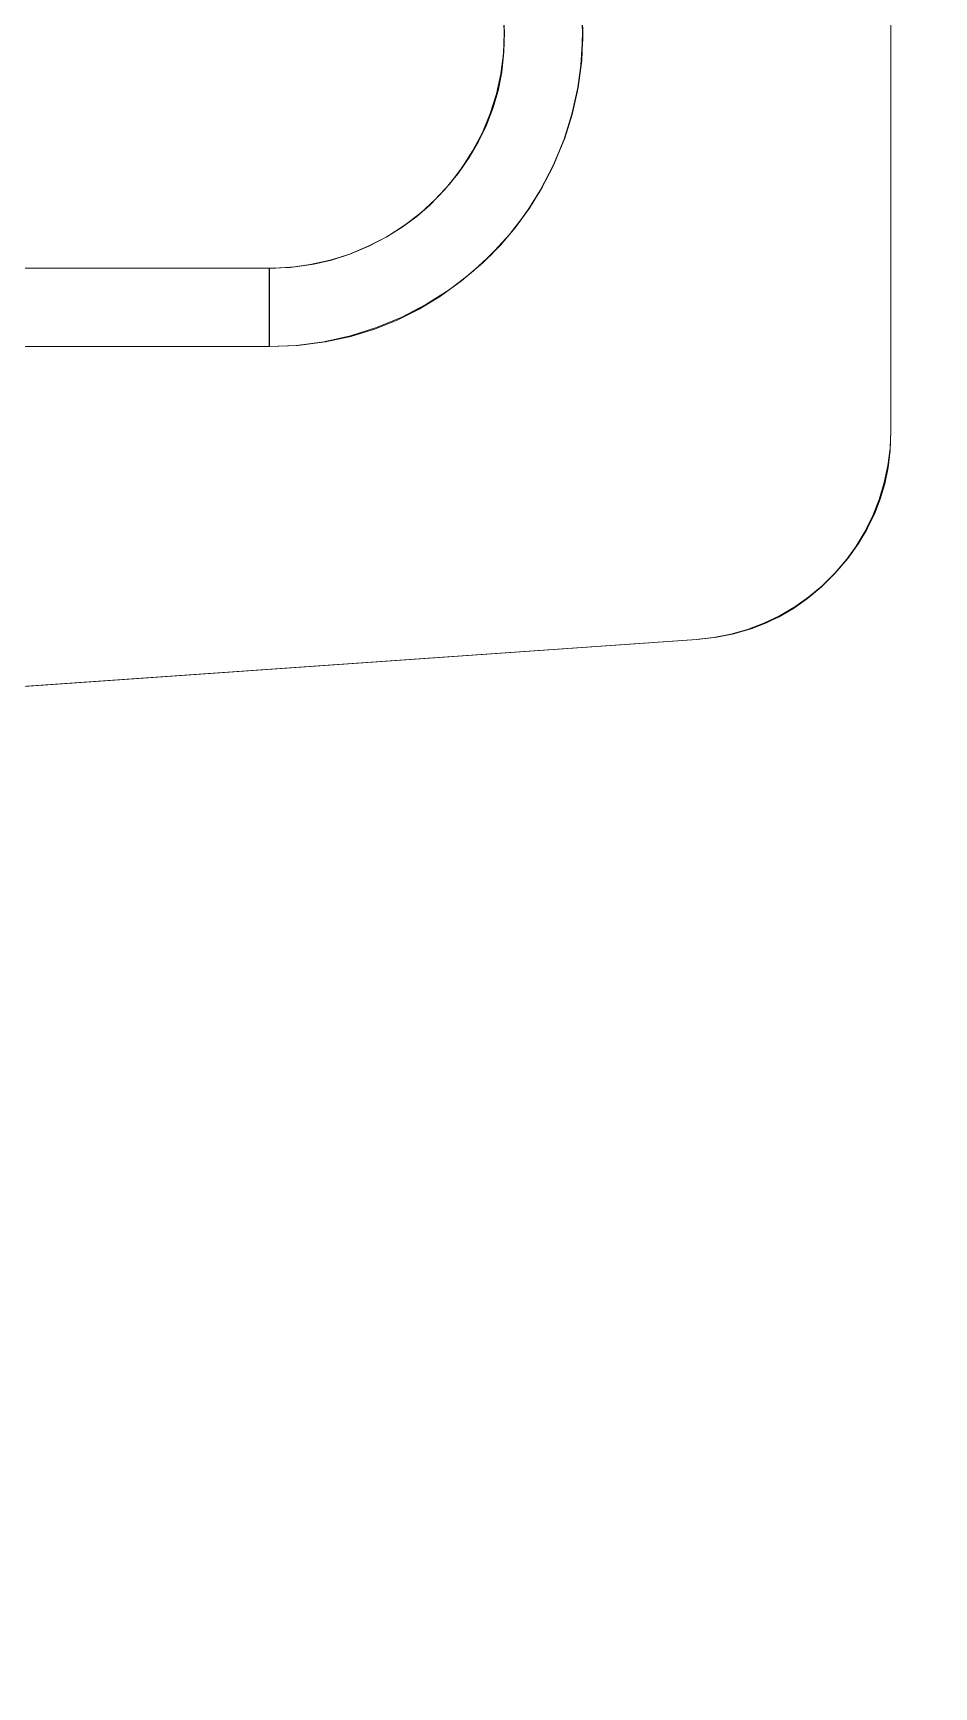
# Model space of a CAD drawing. Header units: millimetres. Extents: x -5968 to 8419, y -11886 to 221.
# Drawn here: x -5575.87 to -5567.25, y -10817.09 to -10801.26 of the extents above; entities that cross this region are included whole.
import ezdxf

# ---------------------------------------------------------------- set-up
doc = ezdxf.new("R2010")
doc.units = ezdxf.units.MM
doc.header["$LTSCALE"] = 20
doc.layers.add('Beschläge', color=7, linetype='Continuous')
doc.layers.add('Innenausbau_Konstruktion', color=7, linetype='Continuous')

msp = doc.modelspace()

# ---------------------------------------------------------------- linework, layer by layer
at = {"layer": 'Beschläge', "color": 7, "linetype": 'Continuous', "lineweight": 9, "transparency": 33554687}
for points, invisible_edges in [([(-5567.66, -10805.067, 3091.609), (-5567.66, -10797.453, 3091.609), (-5571.36, -10801.254, 3091.609), (-5571.365, -10801.441, 3091.609)], 10), ([(-5567.658, -10805.067, 3559.609), (-5567.658, -10797.453, 3559.609), (-5571.358, -10801.254, 3559.609), (-5571.363, -10801.441, 3559.609)], 10), ([(-5570.61, -10801.311, 3090.109), (-5570.614, -10801.086, 3090.109), (-5567.66, -10797.453, 3090.109), (-5567.66, -10805.067, 3090.109)], 10), ([(-5570.608, -10801.311, 3558.109), (-5570.612, -10801.086, 3558.109), (-5567.658, -10797.453, 3558.109), (-5567.658, -10805.067, 3558.109)], 10), ([(-5571.368, -10801.064, 3090.859), (-5570.621, -10800.999, 3090.109), (-5570.61, -10801.26, 3090.109)], 9), ([(-5571.368, -10801.064, 3090.859), (-5570.61, -10801.26, 3090.109), (-5571.36, -10801.26, 3090.859)], 3), ([(-5571.368, -10801.064, 3091.609), (-5571.36, -10801.26, 3090.859), (-5571.36, -10801.26, 3091.609)], 3), ([(-5571.368, -10801.064, 3091.609), (-5571.368, -10801.064, 3090.859), (-5571.36, -10801.26, 3090.859)], 9), ([(-5571.366, -10801.064, 3558.859), (-5570.619, -10800.999, 3558.109), (-5570.608, -10801.26, 3558.109)], 9), ([(-5571.366, -10801.064, 3558.859), (-5570.608, -10801.26, 3558.109), (-5571.358, -10801.26, 3558.859)], 3), ([(-5571.366, -10801.064, 3559.609), (-5571.358, -10801.26, 3558.859), (-5571.358, -10801.26, 3559.609)], 3), ([(-5571.366, -10801.064, 3559.609), (-5571.366, -10801.064, 3558.859), (-5571.358, -10801.26, 3558.859)], 9), ([(-5571.36, -10801.26, 3090.859), (-5570.621, -10801.522, 3090.109), (-5571.368, -10801.456, 3090.859)], 3), ([(-5571.36, -10801.26, 3091.609), (-5571.368, -10801.456, 3090.859), (-5571.368, -10801.456, 3091.609)], 3), ([(-5571.36, -10801.26, 3091.609), (-5571.36, -10801.26, 3090.859), (-5571.368, -10801.456, 3090.859)], 9), ([(-5571.358, -10801.26, 3558.859), (-5570.619, -10801.522, 3558.109), (-5571.366, -10801.456, 3558.859)], 3), ([(-5571.358, -10801.26, 3559.609), (-5571.366, -10801.456, 3558.859), (-5571.366, -10801.456, 3559.609)], 3), ([(-5571.358, -10801.26, 3559.609), (-5571.358, -10801.26, 3558.859), (-5571.366, -10801.456, 3558.859)], 9), ([(-5571.36, -10801.26, 3090.859), (-5570.61, -10801.26, 3090.109), (-5570.621, -10801.522, 3090.109)], 9), ([(-5571.358, -10801.26, 3558.859), (-5570.608, -10801.26, 3558.109), (-5570.619, -10801.522, 3558.109)], 9), ([(-5567.66, -10805.067, 3090.109), (-5570.626, -10801.571, 3090.109), (-5570.61, -10801.311, 3090.109)], 9), ([(-5567.658, -10805.067, 3558.109), (-5570.624, -10801.571, 3558.109), (-5570.608, -10801.311, 3558.109)], 9), ([(-5571.368, -10801.456, 3090.859), (-5570.655, -10801.781, 3090.109), (-5571.394, -10801.651, 3090.859)], 3), ([(-5571.368, -10801.456, 3091.609), (-5571.394, -10801.651, 3090.859), (-5571.394, -10801.651, 3091.609)], 3), ([(-5571.368, -10801.456, 3091.609), (-5571.368, -10801.456, 3090.859), (-5571.394, -10801.651, 3090.859)], 9), ([(-5571.366, -10801.456, 3558.859), (-5570.653, -10801.781, 3558.109), (-5571.392, -10801.651, 3558.859)], 3), ([(-5571.366, -10801.456, 3559.609), (-5571.392, -10801.651, 3558.859), (-5571.392, -10801.651, 3559.609)], 3), ([(-5571.366, -10801.456, 3559.609), (-5571.366, -10801.456, 3558.859), (-5571.392, -10801.651, 3558.859)], 9), ([(-5571.365, -10801.441, 3091.609), (-5571.386, -10801.634, 3091.609), (-5567.66, -10805.067, 3091.609)], 10), ([(-5571.363, -10801.441, 3559.609), (-5571.384, -10801.634, 3559.609), (-5567.658, -10805.067, 3559.609)], 10), ([(-5571.368, -10801.456, 3090.859), (-5570.621, -10801.522, 3090.109), (-5570.655, -10801.781, 3090.109)], 9), ([(-5571.366, -10801.456, 3558.859), (-5570.619, -10801.522, 3558.109), (-5570.653, -10801.781, 3558.109)], 9), ([(-5567.66, -10805.067, 3090.109), (-5570.66, -10801.813, 3090.109), (-5570.626, -10801.571, 3090.109)], 9), ([(-5567.658, -10805.067, 3558.109), (-5570.658, -10801.813, 3558.109), (-5570.624, -10801.571, 3558.109)], 9), ([(-5571.394, -10801.651, 3090.859), (-5570.712, -10802.037, 3090.109), (-5571.436, -10801.843, 3090.859)], 3), ([(-5571.394, -10801.651, 3091.609), (-5571.436, -10801.843, 3090.859), (-5571.436, -10801.843, 3091.609)], 3), ([(-5571.394, -10801.651, 3091.609), (-5571.394, -10801.651, 3090.859), (-5571.436, -10801.843, 3090.859)], 9), ([(-5571.392, -10801.651, 3558.859), (-5570.71, -10802.037, 3558.109), (-5571.434, -10801.843, 3558.859)], 3), ([(-5571.392, -10801.651, 3559.609), (-5571.434, -10801.843, 3558.859), (-5571.434, -10801.843, 3559.609)], 3), ([(-5571.392, -10801.651, 3559.609), (-5571.392, -10801.651, 3558.859), (-5571.434, -10801.843, 3558.859)], 9), ([(-5567.66, -10805.067, 3091.609), (-5571.386, -10801.634, 3091.609), (-5571.422, -10801.813, 3091.609)], 9), ([(-5567.658, -10805.067, 3559.609), (-5571.384, -10801.634, 3559.609), (-5571.42, -10801.813, 3559.609)], 9), ([(-5571.394, -10801.651, 3090.859), (-5570.655, -10801.781, 3090.109), (-5570.712, -10802.037, 3090.109)], 9), ([(-5571.392, -10801.651, 3558.859), (-5570.653, -10801.781, 3558.109), (-5570.71, -10802.037, 3558.109)], 9), ([(-5571.436, -10801.843, 3090.859), (-5570.791, -10802.286, 3090.109), (-5571.495, -10802.03, 3090.859)], 3), ([(-5571.436, -10801.843, 3091.609), (-5571.495, -10802.03, 3090.859), (-5571.495, -10802.03, 3091.609)], 3), ([(-5571.436, -10801.843, 3091.609), (-5571.436, -10801.843, 3090.859), (-5571.495, -10802.03, 3090.859)], 9), ([(-5571.434, -10801.843, 3558.859), (-5570.789, -10802.286, 3558.109), (-5571.493, -10802.03, 3558.859)], 3), ([(-5571.434, -10801.843, 3559.609), (-5571.493, -10802.03, 3558.859), (-5571.493, -10802.03, 3559.609)], 3), ([(-5571.434, -10801.843, 3559.609), (-5571.434, -10801.843, 3558.859), (-5571.493, -10802.03, 3558.859)], 9), ([(-5567.66, -10805.067, 3091.609), (-5571.422, -10801.813, 3091.609), (-5571.471, -10801.981, 3091.609)], 9), ([(-5567.658, -10805.067, 3559.609), (-5571.42, -10801.813, 3559.609), (-5571.469, -10801.981, 3559.609)], 9), ([(-5571.436, -10801.843, 3090.859), (-5570.712, -10802.037, 3090.109), (-5570.791, -10802.286, 3090.109)], 9), ([(-5571.434, -10801.843, 3558.859), (-5570.71, -10802.037, 3558.109), (-5570.789, -10802.286, 3558.109)], 9), ([(-5567.66, -10805.067, 3090.109), (-5570.711, -10802.04, 3090.109), (-5570.66, -10801.813, 3090.109)], 9), ([(-5567.658, -10805.067, 3558.109), (-5570.709, -10802.04, 3558.109), (-5570.658, -10801.813, 3558.109)], 9), ([(-5571.495, -10802.03, 3090.859), (-5570.891, -10802.528, 3090.109), (-5571.57, -10802.211, 3090.859)], 3), ([(-5571.495, -10802.03, 3091.609), (-5571.57, -10802.211, 3090.859), (-5571.57, -10802.211, 3091.609)], 3), ([(-5571.495, -10802.03, 3091.609), (-5571.495, -10802.03, 3090.859), (-5571.57, -10802.211, 3090.859)], 9), ([(-5571.493, -10802.03, 3558.859), (-5570.889, -10802.528, 3558.109), (-5571.568, -10802.211, 3558.859)], 3), ([(-5571.493, -10802.03, 3559.609), (-5571.568, -10802.211, 3558.859), (-5571.568, -10802.211, 3559.609)], 3), ([(-5571.493, -10802.03, 3559.609), (-5571.493, -10802.03, 3558.859), (-5571.568, -10802.211, 3558.859)], 9), ([(-5567.66, -10805.067, 3091.609), (-5571.471, -10801.981, 3091.609), (-5571.533, -10802.142, 3091.609)], 9), ([(-5567.658, -10805.067, 3559.609), (-5571.469, -10801.981, 3559.609), (-5571.531, -10802.142, 3559.609)], 9), ([(-5571.495, -10802.03, 3090.859), (-5570.791, -10802.286, 3090.109), (-5570.891, -10802.528, 3090.109)], 9), ([(-5571.493, -10802.03, 3558.859), (-5570.789, -10802.286, 3558.109), (-5570.889, -10802.528, 3558.109)], 9), ([(-5567.66, -10805.067, 3090.109), (-5570.782, -10802.266, 3090.109), (-5570.711, -10802.04, 3090.109)], 9), ([(-5567.658, -10805.067, 3558.109), (-5570.78, -10802.266, 3558.109), (-5570.709, -10802.04, 3558.109)], 9), ([(-5571.57, -10802.211, 3090.859), (-5571.012, -10802.76, 3090.109), (-5571.661, -10802.385, 3090.859)], 3), ([(-5571.57, -10802.211, 3091.609), (-5571.661, -10802.385, 3090.859), (-5571.661, -10802.385, 3091.609)], 3), ([(-5571.57, -10802.211, 3091.609), (-5571.57, -10802.211, 3090.859), (-5571.661, -10802.385, 3090.859)], 9), ([(-5571.568, -10802.211, 3558.859), (-5571.01, -10802.76, 3558.109), (-5571.659, -10802.385, 3558.859)], 3), ([(-5571.568, -10802.211, 3559.609), (-5571.659, -10802.385, 3558.859), (-5571.659, -10802.385, 3559.609)], 3), ([(-5571.568, -10802.211, 3559.609), (-5571.568, -10802.211, 3558.859), (-5571.659, -10802.385, 3558.859)], 9), ([(-5567.66, -10805.067, 3091.609), (-5571.533, -10802.142, 3091.609), (-5571.608, -10802.299, 3091.609)], 9), ([(-5567.658, -10805.067, 3559.609), (-5571.531, -10802.142, 3559.609), (-5571.606, -10802.299, 3559.609)], 9), ([(-5571.57, -10802.211, 3090.859), (-5570.891, -10802.528, 3090.109), (-5571.012, -10802.76, 3090.109)], 9), ([(-5571.568, -10802.211, 3558.859), (-5570.889, -10802.528, 3558.109), (-5571.01, -10802.76, 3558.109)], 9), ([(-5571.661, -10802.385, 3090.859), (-5571.152, -10802.981, 3090.109), (-5571.766, -10802.551, 3090.859)], 3), ([(-5571.661, -10802.385, 3091.609), (-5571.766, -10802.551, 3090.859), (-5571.766, -10802.551, 3091.609)], 3), ([(-5571.661, -10802.385, 3091.609), (-5571.661, -10802.385, 3090.859), (-5571.766, -10802.551, 3090.859)], 9), ([(-5571.659, -10802.385, 3558.859), (-5571.15, -10802.981, 3558.109), (-5571.764, -10802.551, 3558.859)], 3), ([(-5571.659, -10802.385, 3559.609), (-5571.764, -10802.551, 3558.859), (-5571.764, -10802.551, 3559.609)], 3), ([(-5571.659, -10802.385, 3559.609), (-5571.659, -10802.385, 3558.859), (-5571.764, -10802.551, 3558.859)], 9), ([(-5567.66, -10805.067, 3091.609), (-5571.608, -10802.299, 3091.609), (-5571.698, -10802.452, 3091.609)], 9), ([(-5567.658, -10805.067, 3559.609), (-5571.606, -10802.299, 3559.609), (-5571.696, -10802.452, 3559.609)], 9), ([(-5571.661, -10802.385, 3090.859), (-5571.012, -10802.76, 3090.109), (-5571.152, -10802.981, 3090.109)], 9), ([(-5571.659, -10802.385, 3558.859), (-5571.01, -10802.76, 3558.109), (-5571.15, -10802.981, 3558.109)], 9), ([(-5570.88, -10802.503, 3090.109), (-5570.782, -10802.266, 3090.109), (-5567.66, -10805.067, 3090.109)], 10), ([(-5570.878, -10802.503, 3558.109), (-5570.78, -10802.266, 3558.109), (-5567.658, -10805.067, 3558.109)], 10), ([(-5571.766, -10802.551, 3090.859), (-5571.311, -10803.189, 3090.109), (-5571.886, -10802.707, 3090.859)], 3), ([(-5571.766, -10802.551, 3091.609), (-5571.886, -10802.707, 3090.859), (-5571.886, -10802.707, 3091.609)], 3), ([(-5571.766, -10802.551, 3091.609), (-5571.766, -10802.551, 3090.859), (-5571.886, -10802.707, 3090.859)], 9), ([(-5571.764, -10802.551, 3558.859), (-5571.309, -10803.189, 3558.109), (-5571.884, -10802.707, 3558.859)], 3), ([(-5571.764, -10802.551, 3559.609), (-5571.884, -10802.707, 3558.859), (-5571.884, -10802.707, 3559.609)], 3), ([(-5571.764, -10802.551, 3559.609), (-5571.764, -10802.551, 3558.859), (-5571.884, -10802.707, 3558.859)], 9), ([(-5567.667, -10805.254, 3091.609), (-5567.66, -10805.067, 3091.609), (-5571.698, -10802.452, 3091.609), (-5571.804, -10802.604, 3091.609)], 10), ([(-5567.665, -10805.254, 3559.609), (-5567.658, -10805.067, 3559.609), (-5571.696, -10802.452, 3559.609), (-5571.802, -10802.604, 3559.609)], 10), ([(-5571.766, -10802.551, 3090.859), (-5571.152, -10802.981, 3090.109), (-5571.311, -10803.189, 3090.109)], 9), ([(-5571.764, -10802.551, 3558.859), (-5571.15, -10802.981, 3558.109), (-5571.309, -10803.189, 3558.109)], 9), ([(-5567.66, -10805.067, 3090.109), (-5570.995, -10802.731, 3090.109), (-5570.88, -10802.503, 3090.109)], 9), ([(-5567.658, -10805.067, 3558.109), (-5570.993, -10802.731, 3558.109), (-5570.878, -10802.503, 3558.109)], 9), ([(-5571.886, -10802.707, 3090.859), (-5571.488, -10803.382, 3090.109), (-5572.019, -10802.851, 3090.859)], 3), ([(-5571.886, -10802.707, 3091.609), (-5572.019, -10802.851, 3090.859), (-5572.019, -10802.851, 3091.609)], 3), ([(-5571.886, -10802.707, 3091.609), (-5571.886, -10802.707, 3090.859), (-5572.019, -10802.851, 3090.859)], 9), ([(-5571.884, -10802.707, 3558.859), (-5571.486, -10803.382, 3558.109), (-5572.017, -10802.851, 3558.859)], 3), ([(-5571.884, -10802.707, 3559.609), (-5572.017, -10802.851, 3558.859), (-5572.017, -10802.851, 3559.609)], 3), ([(-5571.884, -10802.707, 3559.609), (-5571.884, -10802.707, 3558.859), (-5572.017, -10802.851, 3558.859)], 9), ([(-5567.818, -10805.864, 3091.609), (-5567.763, -10805.72, 3091.609), (-5571.804, -10802.604, 3091.609), (-5571.93, -10802.757, 3091.609)], 10), ([(-5567.816, -10805.864, 3559.609), (-5567.761, -10805.72, 3559.609), (-5571.802, -10802.604, 3559.609), (-5571.928, -10802.757, 3559.609)], 10), ([(-5571.886, -10802.707, 3090.859), (-5571.311, -10803.189, 3090.109), (-5571.488, -10803.382, 3090.109)], 9), ([(-5571.884, -10802.707, 3558.859), (-5571.309, -10803.189, 3558.109), (-5571.486, -10803.382, 3558.109)], 9), ([(-5571.804, -10802.604, 3091.609), (-5567.688, -10805.418, 3091.609), (-5567.667, -10805.254, 3091.609)], 9), ([(-5571.804, -10802.604, 3091.609), (-5567.763, -10805.72, 3091.609), (-5567.719, -10805.572, 3091.609), (-5567.688, -10805.418, 3091.609)], 9), ([(-5571.802, -10802.604, 3559.609), (-5567.686, -10805.418, 3559.609), (-5567.665, -10805.254, 3559.609)], 9), ([(-5571.802, -10802.604, 3559.609), (-5567.761, -10805.72, 3559.609), (-5567.717, -10805.572, 3559.609), (-5567.686, -10805.418, 3559.609)], 9), ([(-5567.66, -10805.067, 3090.109), (-5567.667, -10805.248, 3090.109), (-5571.121, -10802.937, 3090.109), (-5570.995, -10802.731, 3090.109)], 10), ([(-5567.658, -10805.067, 3558.109), (-5567.665, -10805.248, 3558.109), (-5571.119, -10802.937, 3558.109), (-5570.993, -10802.731, 3558.109)], 10), ([(-5572.019, -10802.851, 3090.859), (-5571.681, -10803.558, 3090.109), (-5572.163, -10802.984, 3090.859)], 3), ([(-5572.019, -10802.851, 3091.609), (-5572.163, -10802.984, 3090.859), (-5572.163, -10802.984, 3091.609)], 3), ([(-5572.019, -10802.851, 3091.609), (-5572.019, -10802.851, 3090.859), (-5572.163, -10802.984, 3090.859)], 9), ([(-5572.017, -10802.851, 3558.859), (-5571.679, -10803.558, 3558.109), (-5572.161, -10802.984, 3558.859)], 3), ([(-5572.017, -10802.851, 3559.609), (-5572.161, -10802.984, 3558.859), (-5572.161, -10802.984, 3559.609)], 3), ([(-5572.017, -10802.851, 3559.609), (-5572.017, -10802.851, 3558.859), (-5572.161, -10802.984, 3558.859)], 9), ([(-5571.93, -10802.757, 3091.609), (-5572.076, -10802.908, 3091.609), (-5568.448, -10806.66, 3091.609), (-5568.32, -10806.553, 3091.609)], 10), ([(-5571.928, -10802.757, 3559.609), (-5572.074, -10802.908, 3559.609), (-5568.446, -10806.66, 3559.609), (-5568.318, -10806.553, 3559.609)], 10), ([(-5572.019, -10802.851, 3090.859), (-5571.488, -10803.382, 3090.109), (-5571.681, -10803.558, 3090.109)], 9), ([(-5572.017, -10802.851, 3558.859), (-5571.486, -10803.382, 3558.109), (-5571.679, -10803.558, 3558.109)], 9), ([(-5571.93, -10802.757, 3091.609), (-5568.072, -10806.287, 3091.609), (-5567.97, -10806.145, 3091.609), (-5567.887, -10806.005, 3091.609)], 9), ([(-5567.887, -10806.005, 3091.609), (-5567.818, -10805.864, 3091.609), (-5571.93, -10802.757, 3091.609)], 10), ([(-5568.32, -10806.553, 3091.609), (-5568.193, -10806.428, 3091.609), (-5568.072, -10806.287, 3091.609), (-5571.93, -10802.757, 3091.609)], 12), ([(-5571.928, -10802.757, 3559.609), (-5568.07, -10806.287, 3559.609), (-5567.968, -10806.145, 3559.609), (-5567.885, -10806.005, 3559.609)], 9), ([(-5567.885, -10806.005, 3559.609), (-5567.816, -10805.864, 3559.609), (-5571.928, -10802.757, 3559.609)], 10), ([(-5568.318, -10806.553, 3559.609), (-5568.191, -10806.428, 3559.609), (-5568.07, -10806.287, 3559.609), (-5571.928, -10802.757, 3559.609)], 12), ([(-5572.199, -10803.015, 3091.609), (-5572.339, -10803.118, 3091.609), (-5569.52, -10807.062, 3091.609), (-5569.332, -10807.041, 3091.609)], 10), ([(-5572.197, -10803.015, 3559.609), (-5572.337, -10803.118, 3559.609), (-5569.518, -10807.062, 3559.609), (-5569.33, -10807.041, 3559.609)], 10), ([(-5572.163, -10802.984, 3090.859), (-5571.889, -10803.718, 3090.109), (-5572.319, -10803.103, 3090.859)], 3), ([(-5572.163, -10802.984, 3091.609), (-5572.319, -10803.103, 3090.859), (-5572.319, -10803.103, 3091.609)], 3), ([(-5572.163, -10802.984, 3091.609), (-5572.163, -10802.984, 3090.859), (-5572.319, -10803.103, 3090.859)], 9), ([(-5572.161, -10802.984, 3558.859), (-5571.887, -10803.718, 3558.109), (-5572.317, -10803.103, 3558.859)], 3), ([(-5572.161, -10802.984, 3559.609), (-5572.317, -10803.103, 3558.859), (-5572.317, -10803.103, 3559.609)], 3), ([(-5572.161, -10802.984, 3559.609), (-5572.161, -10802.984, 3558.859), (-5572.317, -10803.103, 3558.859)], 9), ([(-5572.076, -10802.908, 3091.609), (-5572.199, -10803.015, 3091.609), (-5569, -10806.96, 3091.609), (-5568.853, -10806.902, 3091.609)], 10), ([(-5569.332, -10807.041, 3091.609), (-5569.159, -10807.006, 3091.609), (-5572.199, -10803.015, 3091.609)], 10), ([(-5569.159, -10807.006, 3091.609), (-5569, -10806.96, 3091.609), (-5572.199, -10803.015, 3091.609)], 10), ([(-5572.074, -10802.908, 3559.609), (-5572.197, -10803.015, 3559.609), (-5568.998, -10806.96, 3559.609), (-5568.851, -10806.902, 3559.609)], 10), ([(-5569.33, -10807.041, 3559.609), (-5569.157, -10807.006, 3559.609), (-5572.197, -10803.015, 3559.609)], 10), ([(-5569.157, -10807.006, 3559.609), (-5568.998, -10806.96, 3559.609), (-5572.197, -10803.015, 3559.609)], 10), ([(-5572.163, -10802.984, 3090.859), (-5571.681, -10803.558, 3090.109), (-5571.889, -10803.718, 3090.109)], 9), ([(-5572.161, -10802.984, 3558.859), (-5571.679, -10803.558, 3558.109), (-5571.887, -10803.718, 3558.109)], 9), ([(-5568.853, -10806.902, 3091.609), (-5568.713, -10806.833, 3091.609), (-5572.076, -10802.908, 3091.609)], 10), ([(-5568.713, -10806.833, 3091.609), (-5568.578, -10806.753, 3091.609), (-5572.076, -10802.908, 3091.609)], 10), ([(-5568.578, -10806.753, 3091.609), (-5568.448, -10806.66, 3091.609), (-5572.076, -10802.908, 3091.609)], 10), ([(-5568.851, -10806.902, 3559.609), (-5568.711, -10806.833, 3559.609), (-5572.074, -10802.908, 3559.609)], 10), ([(-5568.711, -10806.833, 3559.609), (-5568.576, -10806.753, 3559.609), (-5572.074, -10802.908, 3559.609)], 10), ([(-5568.576, -10806.753, 3559.609), (-5568.446, -10806.66, 3559.609), (-5572.074, -10802.908, 3559.609)], 10), ([(-5571.257, -10803.125, 3090.109), (-5571.121, -10802.937, 3090.109), (-5567.667, -10805.248, 3090.109), (-5567.689, -10805.423, 3090.109)], 10), ([(-5571.255, -10803.125, 3558.109), (-5571.119, -10802.937, 3558.109), (-5567.665, -10805.248, 3558.109), (-5567.687, -10805.423, 3558.109)], 10), ([(-5572.485, -10803.209, 3090.859), (-5572.342, -10803.979, 3090.109), (-5572.659, -10803.3, 3090.859)], 3), ([(-5572.485, -10803.209, 3091.609), (-5572.659, -10803.3, 3090.859), (-5572.659, -10803.3, 3091.609)], 3), ([(-5572.485, -10803.209, 3091.609), (-5572.485, -10803.209, 3090.859), (-5572.659, -10803.3, 3090.859)], 9), ([(-5572.483, -10803.209, 3558.859), (-5572.34, -10803.979, 3558.109), (-5572.657, -10803.3, 3558.859)], 3), ([(-5572.483, -10803.209, 3559.609), (-5572.657, -10803.3, 3558.859), (-5572.657, -10803.3, 3559.609)], 3), ([(-5572.483, -10803.209, 3559.609), (-5572.483, -10803.209, 3558.859), (-5572.657, -10803.3, 3558.859)], 9), ([(-5569.52, -10807.062, 3091.609), (-5572.339, -10803.118, 3091.609), (-5572.492, -10803.213, 3091.609)], 9), ([(-5569.518, -10807.062, 3559.609), (-5572.337, -10803.118, 3559.609), (-5572.49, -10803.213, 3559.609)], 9), ([(-5572.319, -10803.103, 3090.859), (-5572.11, -10803.858, 3090.109), (-5572.485, -10803.209, 3090.859)], 3), ([(-5572.319, -10803.103, 3091.609), (-5572.485, -10803.209, 3090.859), (-5572.485, -10803.209, 3091.609)], 3), ([(-5572.319, -10803.103, 3091.609), (-5572.319, -10803.103, 3090.859), (-5572.485, -10803.209, 3090.859)], 9), ([(-5572.485, -10803.209, 3090.859), (-5572.11, -10803.858, 3090.109), (-5572.342, -10803.979, 3090.109)], 9), ([(-5572.317, -10803.103, 3558.859), (-5572.108, -10803.858, 3558.109), (-5572.483, -10803.209, 3558.859)], 3), ([(-5572.317, -10803.103, 3559.609), (-5572.483, -10803.209, 3558.859), (-5572.483, -10803.209, 3559.609)], 3), ([(-5572.317, -10803.103, 3559.609), (-5572.317, -10803.103, 3558.859), (-5572.483, -10803.209, 3558.859)], 9), ([(-5572.483, -10803.209, 3558.859), (-5572.108, -10803.858, 3558.109), (-5572.34, -10803.979, 3558.109)], 9), ([(-5572.319, -10803.103, 3090.859), (-5571.889, -10803.718, 3090.109), (-5572.11, -10803.858, 3090.109)], 9), ([(-5572.317, -10803.103, 3558.859), (-5571.887, -10803.718, 3558.109), (-5572.108, -10803.858, 3558.109)], 9), ([(-5571.399, -10803.29, 3090.109), (-5571.257, -10803.125, 3090.109), (-5567.829, -10805.882, 3090.109), (-5567.899, -10806.022, 3090.109)], 10), ([(-5571.397, -10803.29, 3558.109), (-5571.255, -10803.125, 3558.109), (-5567.827, -10805.882, 3558.109), (-5567.897, -10806.022, 3558.109)], 10), ([(-5567.689, -10805.423, 3090.109), (-5567.724, -10805.585, 3090.109), (-5571.257, -10803.125, 3090.109)], 10), ([(-5567.724, -10805.585, 3090.109), (-5567.771, -10805.737, 3090.109), (-5571.257, -10803.125, 3090.109)], 10), ([(-5567.771, -10805.737, 3090.109), (-5567.829, -10805.882, 3090.109), (-5571.257, -10803.125, 3090.109)], 10), ([(-5567.687, -10805.423, 3558.109), (-5567.722, -10805.585, 3558.109), (-5571.255, -10803.125, 3558.109)], 10), ([(-5567.722, -10805.585, 3558.109), (-5567.769, -10805.737, 3558.109), (-5571.255, -10803.125, 3558.109)], 10), ([(-5567.769, -10805.737, 3558.109), (-5567.827, -10805.882, 3558.109), (-5571.255, -10803.125, 3558.109)], 10), ([(-5572.662, -10803.3, 3091.609), (-5572.842, -10803.376, 3091.609), (-5569.52, -10807.062, 3091.609)], 10), ([(-5572.66, -10803.3, 3559.609), (-5572.84, -10803.376, 3559.609), (-5569.518, -10807.062, 3559.609)], 10), ([(-5572.659, -10803.3, 3090.859), (-5572.584, -10804.079, 3090.109), (-5572.84, -10803.375, 3090.859)], 3), ([(-5572.659, -10803.3, 3091.609), (-5572.84, -10803.375, 3090.859), (-5572.84, -10803.375, 3091.609)], 3), ([(-5572.659, -10803.3, 3091.609), (-5572.659, -10803.3, 3090.859), (-5572.84, -10803.375, 3090.859)], 9), ([(-5572.657, -10803.3, 3558.859), (-5572.582, -10804.079, 3558.109), (-5572.838, -10803.375, 3558.859)], 3), ([(-5572.657, -10803.3, 3559.609), (-5572.838, -10803.375, 3558.859), (-5572.838, -10803.375, 3559.609)], 3), ([(-5572.657, -10803.3, 3559.609), (-5572.657, -10803.3, 3558.859), (-5572.838, -10803.375, 3558.859)], 9), ([(-5569.52, -10807.062, 3091.609), (-5572.492, -10803.213, 3091.609), (-5572.662, -10803.3, 3091.609)], 9), ([(-5569.518, -10807.062, 3559.609), (-5572.49, -10803.213, 3559.609), (-5572.66, -10803.3, 3559.609)], 9), ([(-5572.659, -10803.3, 3090.859), (-5572.342, -10803.979, 3090.109), (-5572.584, -10804.079, 3090.109)], 9), ([(-5572.657, -10803.3, 3558.859), (-5572.34, -10803.979, 3558.109), (-5572.582, -10804.079, 3558.109)], 9), ([(-5571.568, -10803.458, 3090.109), (-5571.399, -10803.29, 3090.109), (-5568.079, -10806.293, 3090.109), (-5568.194, -10806.429, 3090.109)], 10), ([(-5571.566, -10803.458, 3558.109), (-5571.397, -10803.29, 3558.109), (-5568.077, -10806.293, 3558.109), (-5568.192, -10806.429, 3558.109)], 10), ([(-5567.899, -10806.022, 3090.109), (-5567.981, -10806.158, 3090.109), (-5571.399, -10803.29, 3090.109)], 10), ([(-5567.981, -10806.158, 3090.109), (-5568.079, -10806.293, 3090.109), (-5571.399, -10803.29, 3090.109)], 10), ([(-5567.897, -10806.022, 3558.109), (-5567.979, -10806.158, 3558.109), (-5571.397, -10803.29, 3558.109)], 10), ([(-5567.979, -10806.158, 3558.109), (-5568.077, -10806.293, 3558.109), (-5571.397, -10803.29, 3558.109)], 10), ([(-5573.61, -10803.51, 3091.609), (-5576.11, -10803.51, 3091.609), (-5582.36, -10807.96, 3091.609), (-5569.52, -10807.062, 3091.609)], 10), ([(-5573.608, -10803.51, 3559.609), (-5576.108, -10803.51, 3559.609), (-5582.358, -10807.96, 3559.609), (-5569.518, -10807.062, 3559.609)], 10), ([(-5573.413, -10803.502, 3090.859), (-5573.61, -10804.26, 3090.109), (-5573.61, -10803.51, 3090.859)], 1), ([(-5573.413, -10803.502, 3090.859), (-5573.348, -10804.249, 3090.109), (-5573.61, -10804.26, 3090.109)], 9), ([(-5573.413, -10803.502, 3091.609), (-5573.61, -10803.51, 3090.859), (-5573.61, -10803.51, 3091.609)], 1), ([(-5573.413, -10803.502, 3091.609), (-5573.413, -10803.502, 3090.859), (-5573.61, -10803.51, 3090.859)], 9), ([(-5569.52, -10807.062, 3091.609), (-5573.548, -10803.51, 3091.609), (-5573.61, -10803.51, 3091.609)], 9), ([(-5573.411, -10803.502, 3558.859), (-5573.608, -10804.26, 3558.109), (-5573.608, -10803.51, 3558.859)], 1), ([(-5573.411, -10803.502, 3558.859), (-5573.346, -10804.249, 3558.109), (-5573.608, -10804.26, 3558.109)], 9), ([(-5573.411, -10803.502, 3559.609), (-5573.608, -10803.51, 3558.859), (-5573.608, -10803.51, 3559.609)], 1), ([(-5573.411, -10803.502, 3559.609), (-5573.411, -10803.502, 3558.859), (-5573.608, -10803.51, 3558.859)], 9), ([(-5569.518, -10807.062, 3559.609), (-5573.546, -10803.51, 3559.609), (-5573.608, -10803.51, 3559.609)], 9), ([(-5569.52, -10807.062, 3091.609), (-5573.363, -10803.497, 3091.609), (-5573.548, -10803.51, 3091.609)], 9), ([(-5569.518, -10807.062, 3559.609), (-5573.361, -10803.497, 3559.609), (-5573.546, -10803.51, 3559.609)], 9), ([(-5573.219, -10803.476, 3090.859), (-5573.348, -10804.249, 3090.109), (-5573.413, -10803.502, 3090.859)], 3), ([(-5573.219, -10803.476, 3091.609), (-5573.413, -10803.502, 3090.859), (-5573.413, -10803.502, 3091.609)], 3), ([(-5573.219, -10803.476, 3091.609), (-5573.219, -10803.476, 3090.859), (-5573.413, -10803.502, 3090.859)], 9), ([(-5573.217, -10803.476, 3558.859), (-5573.346, -10804.249, 3558.109), (-5573.411, -10803.502, 3558.859)], 3), ([(-5573.217, -10803.476, 3559.609), (-5573.411, -10803.502, 3558.859), (-5573.411, -10803.502, 3559.609)], 3), ([(-5573.217, -10803.476, 3559.609), (-5573.217, -10803.476, 3558.859), (-5573.411, -10803.502, 3558.859)], 9), ([(-5569.52, -10807.062, 3091.609), (-5573.186, -10803.472, 3091.609), (-5573.363, -10803.497, 3091.609)], 9), ([(-5569.518, -10807.062, 3559.609), (-5573.184, -10803.472, 3559.609), (-5573.361, -10803.497, 3559.609)], 9), ([(-5573.219, -10803.476, 3090.859), (-5573.089, -10804.215, 3090.109), (-5573.348, -10804.249, 3090.109)], 9), ([(-5573.217, -10803.476, 3558.859), (-5573.087, -10804.215, 3558.109), (-5573.346, -10804.249, 3558.109)], 9), ([(-5573.027, -10803.434, 3090.859), (-5573.089, -10804.215, 3090.109), (-5573.219, -10803.476, 3090.859)], 3), ([(-5573.027, -10803.434, 3091.609), (-5573.219, -10803.476, 3090.859), (-5573.219, -10803.476, 3091.609)], 3), ([(-5573.027, -10803.434, 3091.609), (-5573.027, -10803.434, 3090.859), (-5573.219, -10803.476, 3090.859)], 9), ([(-5573.025, -10803.434, 3558.859), (-5573.087, -10804.215, 3558.109), (-5573.217, -10803.476, 3558.859)], 3), ([(-5573.025, -10803.434, 3559.609), (-5573.217, -10803.476, 3558.859), (-5573.217, -10803.476, 3559.609)], 3), ([(-5573.025, -10803.434, 3559.609), (-5573.025, -10803.434, 3558.859), (-5573.217, -10803.476, 3558.859)], 9), ([(-5569.52, -10807.062, 3091.609), (-5573.015, -10803.432, 3091.609), (-5573.186, -10803.472, 3091.609)], 9), ([(-5569.518, -10807.062, 3559.609), (-5573.013, -10803.432, 3559.609), (-5573.184, -10803.472, 3559.609)], 9), ([(-5573.027, -10803.434, 3090.859), (-5572.833, -10804.158, 3090.109), (-5573.089, -10804.215, 3090.109)], 9), ([(-5573.025, -10803.434, 3558.859), (-5572.831, -10804.158, 3558.109), (-5573.087, -10804.215, 3558.109)], 9), ([(-5572.84, -10803.375, 3090.859), (-5572.833, -10804.158, 3090.109), (-5573.027, -10803.434, 3090.859)], 3), ([(-5572.84, -10803.375, 3091.609), (-5573.027, -10803.434, 3090.859), (-5573.027, -10803.434, 3091.609)], 3), ([(-5572.84, -10803.375, 3091.609), (-5572.84, -10803.375, 3090.859), (-5573.027, -10803.434, 3090.859)], 9), ([(-5572.838, -10803.375, 3558.859), (-5572.831, -10804.158, 3558.109), (-5573.025, -10803.434, 3558.859)], 3), ([(-5572.838, -10803.375, 3559.609), (-5573.025, -10803.434, 3558.859), (-5573.025, -10803.434, 3559.609)], 3), ([(-5572.838, -10803.375, 3559.609), (-5572.838, -10803.375, 3558.859), (-5573.025, -10803.434, 3558.859)], 9), ([(-5569.52, -10807.062, 3091.609), (-5572.842, -10803.376, 3091.609), (-5573.015, -10803.432, 3091.609)], 9), ([(-5569.518, -10807.062, 3559.609), (-5572.84, -10803.376, 3559.609), (-5573.013, -10803.432, 3559.609)], 9), ([(-5572.84, -10803.375, 3090.859), (-5572.584, -10804.079, 3090.109), (-5572.833, -10804.158, 3090.109)], 9), ([(-5572.838, -10803.375, 3558.859), (-5572.582, -10804.079, 3558.109), (-5572.831, -10804.158, 3558.109)], 9), ([(-5569.013, -10806.965, 3090.109), (-5569.165, -10807.008, 3090.109), (-5571.771, -10803.63, 3090.109), (-5571.568, -10803.458, 3090.109)], 10), ([(-5569.011, -10806.965, 3558.109), (-5569.163, -10807.008, 3558.109), (-5571.769, -10803.63, 3558.109), (-5571.566, -10803.458, 3558.109)], 10), ([(-5571.568, -10803.458, 3090.109), (-5568.194, -10806.429, 3090.109), (-5568.325, -10806.559, 3090.109)], 9), ([(-5571.568, -10803.458, 3090.109), (-5568.594, -10806.766, 3090.109), (-5568.73, -10806.845, 3090.109), (-5568.869, -10806.911, 3090.109)], 9), ([(-5568.869, -10806.911, 3090.109), (-5569.013, -10806.965, 3090.109), (-5571.568, -10803.458, 3090.109)], 10), ([(-5568.325, -10806.559, 3090.109), (-5568.46, -10806.672, 3090.109), (-5568.594, -10806.766, 3090.109), (-5571.568, -10803.458, 3090.109)], 12), ([(-5571.566, -10803.458, 3558.109), (-5568.192, -10806.429, 3558.109), (-5568.323, -10806.559, 3558.109)], 9), ([(-5571.566, -10803.458, 3558.109), (-5568.592, -10806.766, 3558.109), (-5568.728, -10806.845, 3558.109), (-5568.867, -10806.911, 3558.109)], 9), ([(-5568.867, -10806.911, 3558.109), (-5569.011, -10806.965, 3558.109), (-5571.566, -10803.458, 3558.109)], 10), ([(-5568.323, -10806.559, 3558.109), (-5568.458, -10806.672, 3558.109), (-5568.592, -10806.766, 3558.109), (-5571.566, -10803.458, 3558.109)], 12), ([(-5569.499, -10807.061, 3090.109), (-5569.52, -10807.062, 3090.109), (-5571.973, -10803.777, 3090.109), (-5571.771, -10803.63, 3090.109)], 10), ([(-5569.497, -10807.061, 3558.109), (-5569.518, -10807.062, 3558.109), (-5571.971, -10803.777, 3558.109), (-5571.769, -10803.63, 3558.109)], 10), ([(-5571.771, -10803.63, 3090.109), (-5569.165, -10807.008, 3090.109), (-5569.326, -10807.04, 3090.109), (-5569.499, -10807.061, 3090.109)], 9), ([(-5571.769, -10803.63, 3558.109), (-5569.163, -10807.008, 3558.109), (-5569.324, -10807.04, 3558.109), (-5569.497, -10807.061, 3558.109)], 9), ([(-5569.52, -10807.062, 3090.109), (-5572.177, -10803.901, 3090.109), (-5571.973, -10803.777, 3090.109)], 9), ([(-5569.518, -10807.062, 3558.109), (-5572.175, -10803.901, 3558.109), (-5571.971, -10803.777, 3558.109)], 9), ([(-5569.52, -10807.062, 3090.109), (-5572.387, -10804.006, 3090.109), (-5572.177, -10803.901, 3090.109)], 9), ([(-5569.518, -10807.062, 3558.109), (-5572.385, -10804.006, 3558.109), (-5572.175, -10803.901, 3558.109)], 9), ([(-5569.52, -10807.062, 3090.109), (-5572.831, -10804.163, 3090.109), (-5572.603, -10804.093, 3090.109)], 9), ([(-5569.518, -10807.062, 3558.109), (-5572.829, -10804.163, 3558.109), (-5572.601, -10804.093, 3558.109)], 9), ([(-5569.52, -10807.062, 3090.109), (-5572.603, -10804.093, 3090.109), (-5572.387, -10804.006, 3090.109)], 9), ([(-5569.518, -10807.062, 3558.109), (-5572.601, -10804.093, 3558.109), (-5572.385, -10804.006, 3558.109)], 9), ([(-5576.11, -10804.26, 3090.109), (-5573.61, -10804.26, 3090.109), (-5569.52, -10807.062, 3090.109), (-5582.36, -10807.96, 3090.109)], 10), ([(-5576.108, -10804.26, 3558.109), (-5573.608, -10804.26, 3558.109), (-5569.518, -10807.062, 3558.109), (-5582.358, -10807.96, 3558.109)], 10), ([(-5573.61, -10804.26, 3090.109), (-5573.337, -10804.249, 3090.109), (-5569.52, -10807.062, 3090.109)], 10), ([(-5573.608, -10804.26, 3558.109), (-5573.335, -10804.249, 3558.109), (-5569.518, -10807.062, 3558.109)], 10), ([(-5573.337, -10804.249, 3090.109), (-5573.074, -10804.216, 3090.109), (-5569.52, -10807.062, 3090.109)], 10), ([(-5573.335, -10804.249, 3558.109), (-5573.072, -10804.216, 3558.109), (-5569.518, -10807.062, 3558.109)], 10), ([(-5569.52, -10807.062, 3090.109), (-5573.074, -10804.216, 3090.109), (-5572.831, -10804.163, 3090.109)], 9), ([(-5569.518, -10807.062, 3558.109), (-5573.072, -10804.216, 3558.109), (-5572.829, -10804.163, 3558.109)], 9), ([(-5567.66, -10805.067, 3091.609), (-5567.667, -10805.234, 3091.609), (-5567.667, -10805.234, 3090.109)], 10), ([(-5567.66, -10805.067, 3091.609), (-5567.667, -10805.234, 3090.109), (-5567.66, -10805.067, 3090.109)], 1), ([(-5567.658, -10805.067, 3559.609), (-5567.665, -10805.234, 3559.609), (-5567.665, -10805.234, 3558.109)], 10), ([(-5567.658, -10805.067, 3559.609), (-5567.665, -10805.234, 3558.109), (-5567.658, -10805.067, 3558.109)], 1), ([(-5567.667, -10805.234, 3091.609), (-5567.687, -10805.399, 3091.609), (-5567.687, -10805.399, 3090.109)], 10), ([(-5567.667, -10805.234, 3091.609), (-5567.687, -10805.399, 3090.109), (-5567.667, -10805.234, 3090.109)], 9), ([(-5567.665, -10805.234, 3559.609), (-5567.685, -10805.399, 3559.609), (-5567.685, -10805.399, 3558.109)], 10), ([(-5567.665, -10805.234, 3559.609), (-5567.685, -10805.399, 3558.109), (-5567.665, -10805.234, 3558.109)], 9), ([(-5567.687, -10805.399, 3091.609), (-5567.722, -10805.562, 3091.609), (-5567.722, -10805.562, 3090.109)], 10), ([(-5567.687, -10805.399, 3091.609), (-5567.722, -10805.562, 3090.109), (-5567.687, -10805.399, 3090.109)], 9), ([(-5567.685, -10805.399, 3559.609), (-5567.72, -10805.562, 3559.609), (-5567.72, -10805.562, 3558.109)], 10), ([(-5567.685, -10805.399, 3559.609), (-5567.72, -10805.562, 3558.109), (-5567.685, -10805.399, 3558.109)], 9), ([(-5567.722, -10805.562, 3091.609), (-5567.77, -10805.722, 3091.609), (-5567.77, -10805.722, 3090.109)], 10), ([(-5567.722, -10805.562, 3091.609), (-5567.77, -10805.722, 3090.109), (-5567.722, -10805.562, 3090.109)], 9), ([(-5567.72, -10805.562, 3559.609), (-5567.768, -10805.722, 3559.609), (-5567.768, -10805.722, 3558.109)], 10), ([(-5567.72, -10805.562, 3559.609), (-5567.768, -10805.722, 3558.109), (-5567.72, -10805.562, 3558.109)], 9), ([(-5567.77, -10805.722, 3091.609), (-5567.831, -10805.877, 3091.609), (-5567.831, -10805.877, 3090.109)], 10), ([(-5567.77, -10805.722, 3091.609), (-5567.831, -10805.877, 3090.109), (-5567.77, -10805.722, 3090.109)], 9), ([(-5567.768, -10805.722, 3559.609), (-5567.829, -10805.877, 3559.609), (-5567.829, -10805.877, 3558.109)], 10), ([(-5567.768, -10805.722, 3559.609), (-5567.829, -10805.877, 3558.109), (-5567.768, -10805.722, 3558.109)], 9), ([(-5567.831, -10805.877, 3091.609), (-5567.905, -10806.027, 3091.609), (-5567.905, -10806.027, 3090.109)], 10), ([(-5567.831, -10805.877, 3091.609), (-5567.905, -10806.027, 3090.109), (-5567.831, -10805.877, 3090.109)], 9), ([(-5567.829, -10805.877, 3559.609), (-5567.903, -10806.027, 3559.609), (-5567.903, -10806.027, 3558.109)], 10), ([(-5567.829, -10805.877, 3559.609), (-5567.903, -10806.027, 3558.109), (-5567.829, -10805.877, 3558.109)], 9), ([(-5567.905, -10806.027, 3091.609), (-5567.991, -10806.17, 3091.609), (-5567.991, -10806.17, 3090.109)], 10), ([(-5567.905, -10806.027, 3091.609), (-5567.991, -10806.17, 3090.109), (-5567.905, -10806.027, 3090.109)], 9), ([(-5567.903, -10806.027, 3559.609), (-5567.989, -10806.17, 3559.609), (-5567.989, -10806.17, 3558.109)], 10), ([(-5567.903, -10806.027, 3559.609), (-5567.989, -10806.17, 3558.109), (-5567.903, -10806.027, 3558.109)], 9), ([(-5567.991, -10806.17, 3091.609), (-5568.088, -10806.305, 3091.609), (-5568.088, -10806.305, 3090.109)], 10), ([(-5567.991, -10806.17, 3091.609), (-5568.088, -10806.305, 3090.109), (-5567.991, -10806.17, 3090.109)], 9), ([(-5567.989, -10806.17, 3559.609), (-5568.086, -10806.305, 3559.609), (-5568.086, -10806.305, 3558.109)], 10), ([(-5567.989, -10806.17, 3559.609), (-5568.086, -10806.305, 3558.109), (-5567.989, -10806.17, 3558.109)], 9), ([(-5568.088, -10806.305, 3091.609), (-5568.197, -10806.431, 3091.609), (-5568.197, -10806.431, 3090.109)], 10), ([(-5568.088, -10806.305, 3091.609), (-5568.197, -10806.431, 3090.109), (-5568.088, -10806.305, 3090.109)], 9), ([(-5568.086, -10806.305, 3559.609), (-5568.195, -10806.431, 3559.609), (-5568.195, -10806.431, 3558.109)], 10), ([(-5568.086, -10806.305, 3559.609), (-5568.195, -10806.431, 3558.109), (-5568.086, -10806.305, 3558.109)], 9), ([(-5568.197, -10806.431, 3091.609), (-5568.316, -10806.548, 3091.609), (-5568.316, -10806.548, 3090.109)], 10), ([(-5568.197, -10806.431, 3091.609), (-5568.316, -10806.548, 3090.109), (-5568.197, -10806.431, 3090.109)], 9), ([(-5568.195, -10806.431, 3559.609), (-5568.314, -10806.548, 3559.609), (-5568.314, -10806.548, 3558.109)], 10), ([(-5568.195, -10806.431, 3559.609), (-5568.314, -10806.548, 3558.109), (-5568.195, -10806.431, 3558.109)], 9), ([(-5568.444, -10806.655, 3091.609), (-5568.58, -10806.751, 3091.609), (-5568.58, -10806.751, 3090.109)], 10), ([(-5568.444, -10806.655, 3091.609), (-5568.58, -10806.751, 3090.109), (-5568.444, -10806.655, 3090.109)], 9), ([(-5568.442, -10806.655, 3559.609), (-5568.578, -10806.751, 3559.609), (-5568.578, -10806.751, 3558.109)], 10), ([(-5568.442, -10806.655, 3559.609), (-5568.578, -10806.751, 3558.109), (-5568.442, -10806.655, 3558.109)], 9), ([(-5568.316, -10806.548, 3091.609), (-5568.444, -10806.655, 3091.609), (-5568.444, -10806.655, 3090.109)], 10), ([(-5568.316, -10806.548, 3091.609), (-5568.444, -10806.655, 3090.109), (-5568.316, -10806.548, 3090.109)], 9), ([(-5568.314, -10806.548, 3559.609), (-5568.442, -10806.655, 3559.609), (-5568.442, -10806.655, 3558.109)], 10), ([(-5568.314, -10806.548, 3559.609), (-5568.442, -10806.655, 3558.109), (-5568.314, -10806.548, 3558.109)], 9), ([(-5568.724, -10806.835, 3091.609), (-5568.875, -10806.907, 3091.609), (-5568.875, -10806.907, 3090.109)], 10), ([(-5568.724, -10806.835, 3091.609), (-5568.875, -10806.907, 3090.109), (-5568.724, -10806.835, 3090.109)], 9), ([(-5568.722, -10806.835, 3559.609), (-5568.873, -10806.907, 3559.609), (-5568.873, -10806.907, 3558.109)], 10), ([(-5568.722, -10806.835, 3559.609), (-5568.873, -10806.907, 3558.109), (-5568.722, -10806.835, 3558.109)], 9), ([(-5568.58, -10806.751, 3091.609), (-5568.724, -10806.835, 3091.609), (-5568.724, -10806.835, 3090.109)], 10), ([(-5568.58, -10806.751, 3091.609), (-5568.724, -10806.835, 3090.109), (-5568.58, -10806.751, 3090.109)], 9), ([(-5568.578, -10806.751, 3559.609), (-5568.722, -10806.835, 3559.609), (-5568.722, -10806.835, 3558.109)], 10), ([(-5568.578, -10806.751, 3559.609), (-5568.722, -10806.835, 3558.109), (-5568.578, -10806.751, 3558.109)], 9), ([(-5569.03, -10806.966, 3091.609), (-5569.191, -10807.012, 3091.609), (-5569.191, -10807.012, 3090.109)], 10), ([(-5569.03, -10806.966, 3091.609), (-5569.191, -10807.012, 3090.109), (-5569.03, -10806.966, 3090.109)], 9), ([(-5569.028, -10806.966, 3559.609), (-5569.189, -10807.012, 3559.609), (-5569.189, -10807.012, 3558.109)], 10), ([(-5569.028, -10806.966, 3559.609), (-5569.189, -10807.012, 3558.109), (-5569.028, -10806.966, 3558.109)], 9), ([(-5568.875, -10806.907, 3091.609), (-5569.03, -10806.966, 3091.609), (-5569.03, -10806.966, 3090.109)], 10), ([(-5568.875, -10806.907, 3091.609), (-5569.03, -10806.966, 3090.109), (-5568.875, -10806.907, 3090.109)], 9), ([(-5568.873, -10806.907, 3559.609), (-5569.028, -10806.966, 3559.609), (-5569.028, -10806.966, 3558.109)], 10), ([(-5568.873, -10806.907, 3559.609), (-5569.028, -10806.966, 3558.109), (-5568.873, -10806.907, 3558.109)], 9), ([(-5569.354, -10807.044, 3091.609), (-5569.52, -10807.062, 3091.609), (-5569.52, -10807.062, 3090.109)], 8), ([(-5569.354, -10807.044, 3091.609), (-5569.52, -10807.062, 3090.109), (-5569.354, -10807.044, 3090.109)], 9), ([(-5569.352, -10807.044, 3559.609), (-5569.518, -10807.062, 3559.609), (-5569.518, -10807.062, 3558.109)], 8), ([(-5569.352, -10807.044, 3559.609), (-5569.518, -10807.062, 3558.109), (-5569.352, -10807.044, 3558.109)], 9), ([(-5569.191, -10807.012, 3091.609), (-5569.354, -10807.044, 3091.609), (-5569.354, -10807.044, 3090.109)], 10), ([(-5569.191, -10807.012, 3091.609), (-5569.354, -10807.044, 3090.109), (-5569.191, -10807.012, 3090.109)], 9), ([(-5569.189, -10807.012, 3559.609), (-5569.352, -10807.044, 3559.609), (-5569.352, -10807.044, 3558.109)], 10), ([(-5569.189, -10807.012, 3559.609), (-5569.352, -10807.044, 3558.109), (-5569.189, -10807.012, 3558.109)], 9)]:
    msp.add_3dface(points, dxfattribs=dict(at, invisible_edges=invisible_edges))
for points in [[(-5567.66, -10797.453, 3091.609), (-5567.66, -10805.067, 3091.609), (-5567.66, -10805.067, 3090.109), (-5567.66, -10797.453, 3090.109)], [(-5567.658, -10797.453, 3559.609), (-5567.658, -10805.067, 3559.609), (-5567.658, -10805.067, 3558.109), (-5567.658, -10797.453, 3558.109)], [(-5576.11, -10804.26, 3090.109), (-5576.11, -10803.51, 3090.859), (-5573.61, -10803.51, 3090.859), (-5573.61, -10804.26, 3090.109)], [(-5576.11, -10803.51, 3090.859), (-5576.11, -10803.51, 3091.609), (-5573.61, -10803.51, 3091.609), (-5573.61, -10803.51, 3090.859)], [(-5576.108, -10804.26, 3558.109), (-5576.108, -10803.51, 3558.859), (-5573.608, -10803.51, 3558.859), (-5573.608, -10804.26, 3558.109)], [(-5576.108, -10803.51, 3558.859), (-5576.108, -10803.51, 3559.609), (-5573.608, -10803.51, 3559.609), (-5573.608, -10803.51, 3558.859)], [(-5569.52, -10807.062, 3091.609), (-5582.36, -10807.96, 3091.609), (-5582.36, -10807.96, 3090.109), (-5569.52, -10807.062, 3090.109)], [(-5569.518, -10807.062, 3559.609), (-5582.358, -10807.96, 3559.609), (-5582.358, -10807.96, 3558.109), (-5569.518, -10807.062, 3558.109)]]:
    msp.add_3dface(points, dxfattribs=at)
at = {"layer": 'Innenausbau_Konstruktion', "color": 7, "linetype": 'Continuous', "lineweight": 25, "transparency": 33554687}
for points in [[(-4781.06, -11284.436, 3525.109), (-4781.06, -10714.436, 3525.109), (-5595.06, -10714.436, 3525.109), (-5595.06, -11284.436, 3525.109)], [(-5595.06, -11284.436, 3543.109), (-5595.06, -10714.436, 3543.109), (-4781.06, -10714.436, 3543.109), (-4781.06, -11284.436, 3543.109)], [(-4781.06, -11284.436, 3690.109), (-4781.06, -10714.436, 3690.109), (-5595.06, -10714.436, 3690.109), (-5595.06, -11284.436, 3690.109)], [(-5595.06, -11284.436, 3708.109), (-5595.06, -10714.436, 3708.109), (-4781.06, -10714.436, 3708.109), (-4781.06, -11284.436, 3708.109)], [(-4781.06, -11284.436, 4946.109), (-4781.06, -10714.436, 4946.109), (-5595.06, -10714.436, 4946.109), (-5595.06, -11284.436, 4946.109)], [(-5595.06, -11284.436, 4964.109), (-5595.06, -10714.436, 4964.109), (-4781.06, -10714.436, 4964.109), (-4781.06, -11284.436, 4964.109)], [(-4781.06, -11284.436, 5190.109), (-4781.06, -10714.436, 5190.109), (-5595.06, -10714.436, 5190.109), (-5595.06, -11284.436, 5190.109)], [(-5595.06, -11284.436, 5208.109), (-5595.06, -10714.436, 5208.109), (-4781.06, -10714.436, 5208.109), (-4781.06, -11284.436, 5208.109)]]:
    msp.add_3dface(points, dxfattribs=at)

doc.saveas('drawing.dxf')
